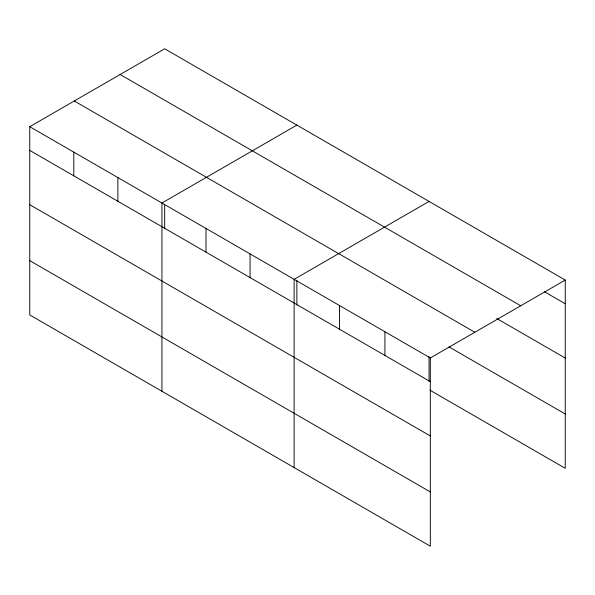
<?xml version="1.0" encoding="UTF-8"?>
<svg xmlns="http://www.w3.org/2000/svg" width="595" height="595" viewBox="0 0 595 595"><rect width="100%" height="100%" fill="white"/><g stroke="black" fill="none" stroke-linecap="round" stroke-linejoin="round"><path stroke-width="0.89" d="M430.319 435.957L430.319 357.959L29.75 126.698L29.75 314.941L430.319 546.21L430.319 435.957L29.75 204.695M429.85 390.134L565.25 468.302L565.25 280.059L164.681 48.79L29.75 126.698M296.868 125.106L161.937 203.014L161.937 391.257M429.055 201.43L294.123 279.33L294.123 467.581M430.319 357.959L565.25 280.059M544.544 291.803L565.25 303.755M120.153 74.501L520.722 305.763M496.758 318.511L565.25 358.056M74.278 100.986L474.847 332.255M448.972 346.87L565.25 414.001M29.75 150.394L430.319 381.655M29.75 260.64L430.319 491.909M429.055 356.539L429.055 381.388M384.92 331.75L384.92 355.446M339.522 305.54L339.522 329.236M296.868 280.223L296.868 305.071M250.064 253.894L250.064 277.59M205.996 228.45L205.996 252.146M164.681 204.829L164.681 228.755M117.877 177.57L117.877 201.274M73.81 152.134L73.81 175.83"/></g></svg>
